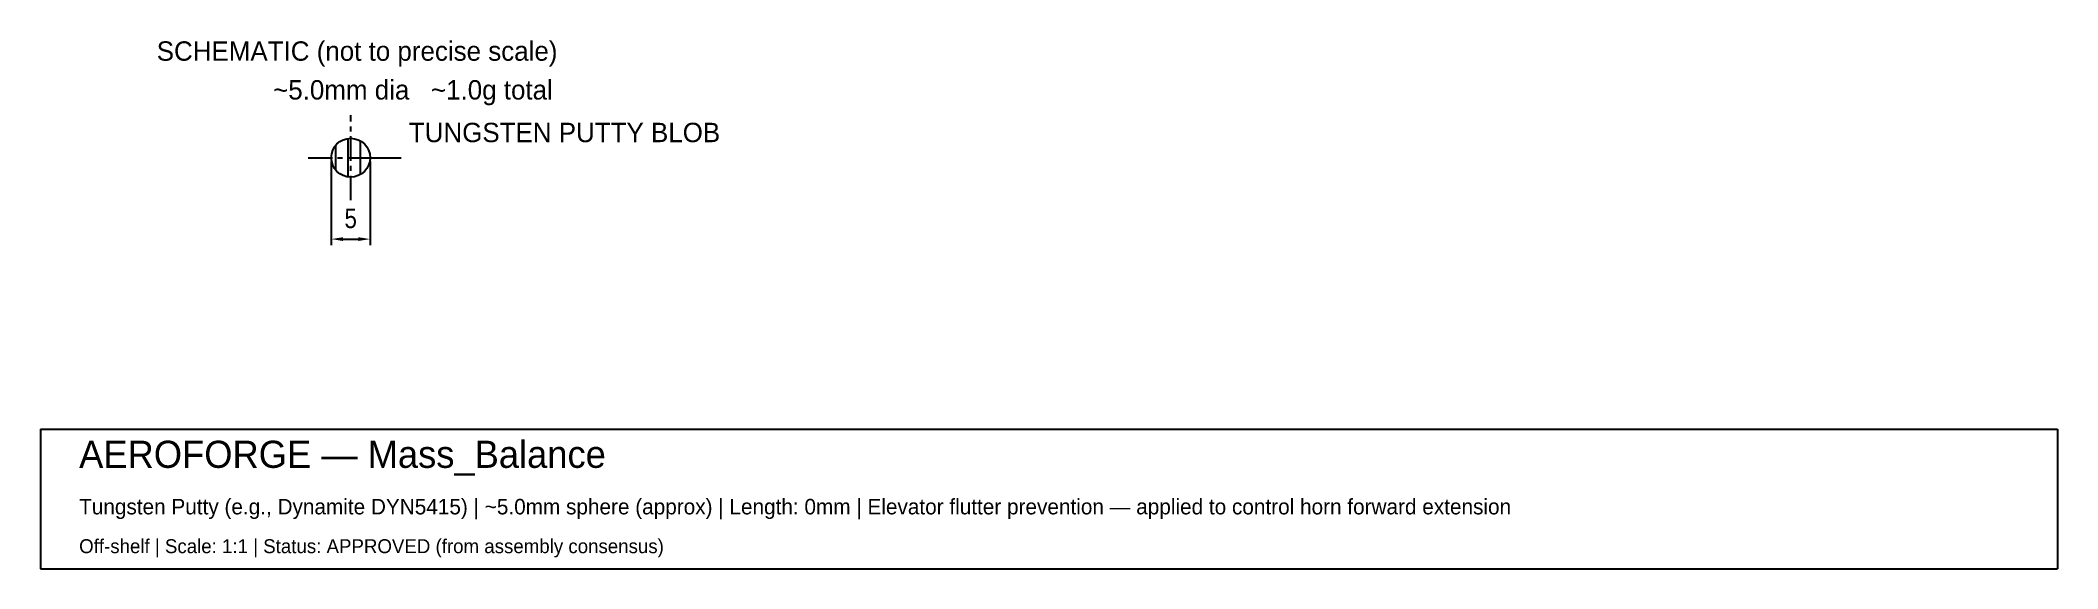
# Model space of a CAD drawing. Header units: metres. Extents: x 0 to 260, y -23 to 45.
import ezdxf

# ---------------------------------------------------------------- set-up
doc = ezdxf.new("R2010")
doc.units = ezdxf.units.M
doc.linetypes.add('CENTER', pattern=[5.08, 3.175, -0.635, 0.635, -0.635])
for name, color, linetype in [('CENTERLINE', 5, 'Continuous'), ('DIMENSION', 1, 'Continuous'), ('HATCH', 6, 'Continuous'), ('OUTLINE', 7, 'Continuous'), ('TEXT', 7, 'Continuous')]:
    doc.layers.add(name, color=color, linetype=linetype)
doc.styles.add('OpenSansCondensed-Light', font='OpenSansCondensed-Light.ttf')
doc.dimstyles.new('ROD', dxfattribs={"dimtxt": 2.5, "dimasz": 1.5, "dimexe": 0.8, "dimexo": 0.5, "dimgap": 0.6, "dimtad": 1, "dimcen": 2.5, "dimazin": 3, "dimtfac": 1, "dimtmove": 0, "dimatfit": 3})

# ---------------------------------------------------------------- blocks, each defined once
blk = doc.blocks.new('_CLOSEDFILLED')
at = {"color": 0, "linetype": 'BYBLOCK'}
blk.add_solid([(-1, 0.16), (0, 0), (-1, -0.16)], dxfattribs=at)
blk = doc.blocks.new('*D1')
for p, q in [((37.5, 29.5), (37.5, 18.7)), ((42.5, 29.5), (42.5, 18.7)), ((39, 19.5), (41, 19.5))]:
    blk.add_line(p, q)
at = {"layer": 'Defpoints'}
for p in [(37.5, 30), (42.5, 30), (37.5, 19.5)]:
    blk.add_point(p, dxfattribs=at)
at = {"xscale": 1.5, "yscale": 1.5, "rotation": 180}
blk.add_blockref('_CLOSEDFILLED', (37.5, 19.5), dxfattribs=at)
at = {"xscale": 1.5, "yscale": 1.5}
blk.add_blockref('_CLOSEDFILLED', (42.5, 19.5), dxfattribs=at)
at = {"insert": (40, 22.15), "char_height": 2.5, "attachment_point": 5, "style": 'OpenSansCondensed-Light'}
blk.add_mtext('5', dxfattribs=at)

msp = doc.modelspace()

# ---------------------------------------------------------------- hatches: boundary and pattern name
at = {"layer": 'HATCH'}
h = msp.add_hatch(dxfattribs=at)
h.set_pattern_fill('ANSI31', scale=0.5, angle=45)
edge = h.paths.add_edge_path()
edge.add_arc((40, 30), 2.5, 0, 360)

# ---------------------------------------------------------------- linework, layer by layer
at = {"layer": 'CENTERLINE', "linetype": 'CENTER'}
for p, q in [((40, 24.5), (40, 35.5)), ((34.5, 30), (45.5, 30))]:
    msp.add_line(p, q, dxfattribs=at)
at = {"layer": 'DIMENSION'}
msp.add_line((42.5, 30), (46.5, 30), dxfattribs=at)
at = {"layer": 'OUTLINE'}
for p, q in [((0, -5), (260, -5)), ((0, -5), (0, -23)), ((260, -5), (260, -23)), ((0, -23), (260, -23))]:
    msp.add_line(p, q, dxfattribs=at)
msp.add_circle((40, 30), 2.5, dxfattribs=at)

# ---------------------------------------------------------------- texts
at = {"layer": 'TEXT'}
for s, height, p in [('SCHEMATIC (not to precise scale)', 2.5, (15, 42.5)), ('~5.0mm dia   ~1.0g total', 2.5, (30, 37.5)), ('TUNGSTEN PUTTY BLOB', 2.5, (47.5, 32)), ('AEROFORGE — Mass_Balance', 3.5, (5, -10)), ('Tungsten Putty (e.g., Dynamite DYN5415) | ~5.0mm sphere (approx) | Length: 0mm | Elevator flutter prevention — applied to control horn forward extension', 2, (5, -16)), ('Off-shelf | Scale: 1:1 | Status: APPROVED (from assembly consensus)', 1.8, (5, -21))]:
    msp.add_text(s, height=height, dxfattribs=at).set_placement(p)

# ---------------------------------------------------------------- dimensions: what is measured, and where the dimension line sits
dim = msp.add_linear_dim(base=(37.5, 19.5), p1=(37.5, 30), p2=(42.5, 30), dimstyle='ROD')
dim.commit()
dim.dimension.update_dxf_attribs({"geometry": '*D1', "text_midpoint": (40, 22.15)})

doc.saveas('drawing.dxf')
